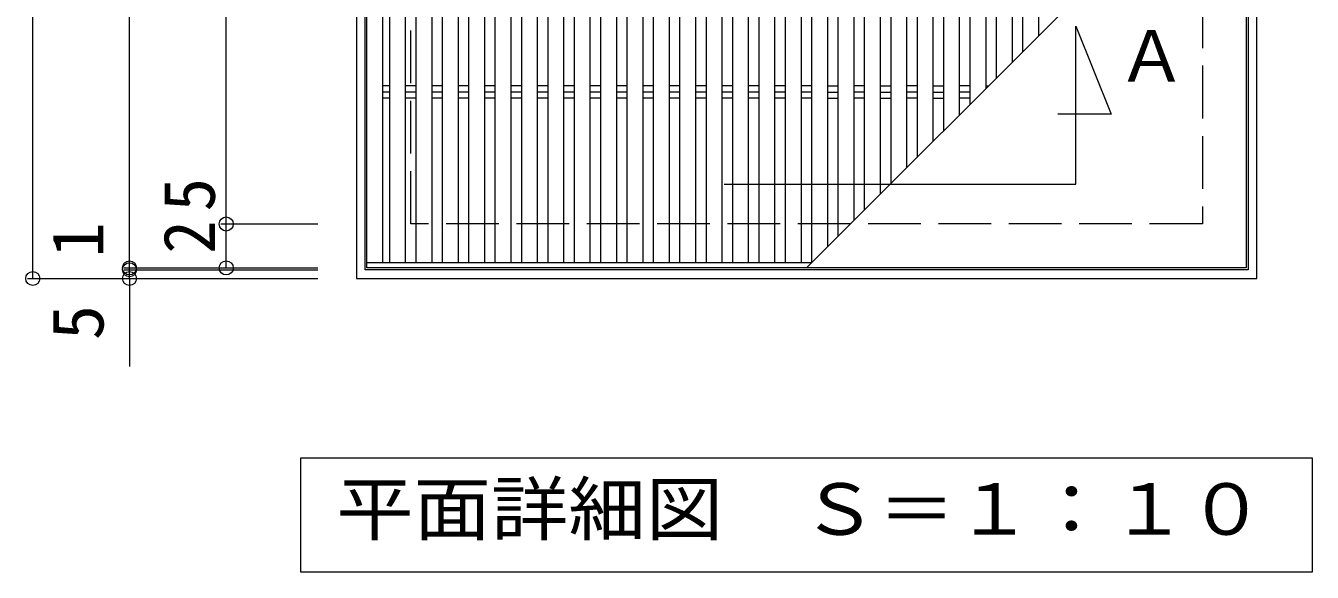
# Model space of a CAD drawing. Units: millimetres at full size, sheet at 1:10; details may follow other scales. Extents: x -1338 to 1844, y -1376 to 1297.
# Drawn here: x -770 to -39, y 255 to 565 of the extents above; entities that cross this region are included whole.
import ezdxf
from ezdxf.enums import TextEntityAlignment as Align

# ---------------------------------------------------------------- set-up
doc = ezdxf.new("R2010")
doc.units = ezdxf.units.MM
doc.header["$LTSCALE"] = 10
doc.header["$PDMODE"] = 32
doc.header["$PDSIZE"] = 8
doc.linetypes.add('DASHED3', pattern=[4, 3, -1])
for name, color, linetype, lineweight in [('C-1', 2, 'Continuous', 9), ('C-2', 3, 'Continuous', 9), ('C-4', 7, 'Continuous', 9), ('C-5', 7, 'Continuous', 9), ('C-A', 3, 'Continuous', 9)]:
    doc.layers.add(name, color=color, linetype=linetype, lineweight=lineweight)
doc.styles.add('ＭＳ ゴシック', font='')
doc.styles.get('ＭＳ ゴシック').set_extended_font_data('MS Gothic')

msp = doc.modelspace()

# ---------------------------------------------------------------- linework, layer by layer
at = {"layer": 'C-1'}
for p, q in [((-70.19, 421.7), (-70.19, 933.7)), ((-577.19, 426.7), (-577.19, 928.7))]:
    msp.add_line(p, q, dxfattribs=at)
at = {"layer": 'C-1', "linetype": 'DASHED3'}
for p, q in [((-551.19, 452.7), (-551.19, 902.7)), ((-101.19, 902.7), (-101.19, 452.7)), ((-101.19, 452.7), (-551.19, 452.7))]:
    msp.add_line(p, q, dxfattribs=at)
at = {"layer": 'C-1'}
for points in [[(-582.19, 933.7), (-582.19, 421.7), (-70.19, 421.7)], [(-75.19, 928.7), (-75.19, 426.7), (-577.19, 426.7)]]:
    msp.add_lwpolyline(points, dxfattribs=at)
at = {"layer": 'C-2'}
msp.add_line((-576.19, 427.7), (-576.19, 927.7), dxfattribs=at)
msp.add_lwpolyline([(-76.19, 927.7), (-76.19, 427.7), (-576.19, 427.7)], dxfattribs=at)
at = {"layer": 'C-4'}
for p, q in [((-766.19, 421.7), (-766.19, 933.7)), ((-711.19, 427.7), (-711.19, 927.7)), ((-656.19, 452.7), (-656.19, 902.7)), ((-659.19, 452.7), (-604.19, 452.7)), ((-656.19, 427.7), (-656.19, 452.7)), ((-714.19, 427.7), (-604.19, 427.7)), ((-714.19, 426.7), (-604.19, 426.7)), ((-711.19, 426.7), (-711.19, 427.7)), ((-711.19, 421.7), (-711.19, 426.7)), ((-769.19, 421.7), (-604.19, 421.7)), ((-711.19, 421.7), (-711.19, 371.7))]:
    msp.add_line(p, q, dxfattribs=at)
for p in [(-656.19, 452.7), (-711.19, 427.7), (-656.19, 427.7), (-766.19, 421.7), (-711.19, 426.7), (-711.19, 421.7)]:
    msp.add_point(p, dxfattribs=at)
at = {"layer": 'C-5'}
for p, q in [((-613.69, 319.7), (-38.69, 319.7)), ((-613.69, 254.7), (-613.69, 319.7))]:
    msp.add_line(p, q, dxfattribs=at)
for points in [[(-373.04, 475.34), (-173.04, 475.34), (-173.04, 565.1), (-153.04, 515.1), (-183.3, 515.1)], [(-38.69, 319.7), (-38.69, 254.7), (-613.69, 254.7)]]:
    msp.add_lwpolyline(points, dxfattribs=at)
at = {"layer": 'C-A'}
for p, q in [((-567.19, 430.7), (-567.19, 924.7)), ((-563.19, 430.7), (-563.19, 924.7)), ((-554.19, 430.7), (-554.19, 924.7)), ((-548.19, 430.7), (-548.19, 924.7)), ((-539.19, 430.7), (-539.19, 924.7)), ((-533.19, 430.7), (-533.19, 924.7)), ((-524.19, 430.7), (-524.19, 924.7)), ((-518.19, 430.7), (-518.19, 924.7)), ((-509.19, 430.7), (-509.19, 924.7)), ((-503.19, 430.7), (-503.19, 924.7)), ((-494.19, 430.7), (-494.19, 924.7)), ((-488.19, 430.7), (-488.19, 924.7)), ((-479.19, 430.7), (-479.19, 924.7)), ((-473.19, 430.7), (-473.19, 924.7)), ((-464.19, 430.7), (-464.19, 924.7)), ((-458.19, 430.7), (-458.19, 924.7)), ((-449.19, 430.7), (-449.19, 924.7)), ((-443.19, 430.7), (-443.19, 924.7)), ((-434.19, 430.7), (-434.19, 924.7)), ((-428.19, 430.7), (-428.19, 924.7)), ((-419.19, 430.7), (-419.19, 924.7)), ((-413.19, 430.7), (-413.19, 924.7)), ((-404.19, 430.7), (-404.19, 924.7)), ((-398.19, 430.7), (-398.19, 924.7)), ((-389.19, 430.7), (-389.19, 924.7)), ((-383.19, 430.7), (-383.19, 924.7)), ((-374.19, 430.7), (-374.19, 924.7)), ((-368.19, 430.7), (-368.19, 924.7)), ((-359.19, 430.7), (-359.19, 924.7)), ((-353.19, 430.7), (-353.19, 924.7)), ((-344.19, 430.7), (-344.19, 924.7)), ((-338.19, 430.7), (-338.19, 924.7)), ((-329.19, 430.7), (-329.19, 924.7)), ((-323.19, 430.7), (-323.19, 924.7)), ((-314.19, 439.7), (-314.19, 924.7)), ((-308.19, 445.7), (-308.19, 924.7)), ((-299.19, 454.7), (-299.19, 924.7)), ((-293.19, 460.7), (-293.19, 924.7)), ((-284.19, 469.7), (-284.19, 924.7)), ((-278.19, 475.7), (-278.19, 924.7)), ((-269.19, 484.7), (-269.19, 924.7)), ((-263.19, 490.7), (-263.19, 924.7)), ((-254.19, 499.7), (-254.19, 924.7)), ((-248.19, 505.7), (-248.19, 924.7)), ((-239.19, 514.7), (-239.19, 924.7)), ((-233.19, 520.7), (-233.19, 924.7)), ((-224.19, 529.7), (-224.19, 924.7)), ((-218.19, 535.7), (-218.19, 924.7)), ((-209.19, 544.7), (-209.19, 924.7)), ((-203.19, 550.7), (-203.19, 924.7)), ((-194.19, 559.7), (-194.19, 924.7)), ((-326.19, 427.7), (-76.19, 677.7)), ((-563.19, 531.24), (-567.19, 531.24)), ((-563.19, 527.7), (-567.19, 527.7)), ((-548.19, 531.24), (-554.19, 531.24)), ((-548.19, 527.7), (-554.19, 527.7)), ((-533.19, 531.24), (-539.19, 531.24)), ((-533.19, 527.7), (-539.19, 527.7)), ((-518.19, 531.24), (-524.19, 531.24)), ((-518.19, 527.7), (-524.19, 527.7)), ((-503.19, 531.24), (-509.19, 531.24)), ((-503.19, 527.7), (-509.19, 527.7)), ((-488.19, 531.24), (-494.19, 531.24)), ((-488.19, 527.7), (-494.19, 527.7)), ((-473.19, 531.24), (-479.19, 531.24)), ((-473.19, 527.7), (-479.19, 527.7)), ((-458.19, 531.24), (-464.19, 531.24)), ((-458.19, 527.7), (-464.19, 527.7)), ((-443.19, 531.24), (-449.19, 531.24)), ((-443.19, 527.7), (-449.19, 527.7)), ((-428.19, 531.24), (-434.19, 531.24)), ((-428.19, 527.7), (-434.19, 527.7)), ((-413.19, 531.24), (-419.19, 531.24)), ((-413.19, 527.7), (-419.19, 527.7)), ((-398.19, 531.24), (-404.19, 531.24)), ((-398.19, 527.7), (-404.19, 527.7)), ((-383.19, 531.24), (-389.19, 531.24)), ((-383.19, 527.7), (-389.19, 527.7)), ((-368.19, 531.24), (-374.19, 531.24)), ((-368.19, 527.7), (-374.19, 527.7)), ((-353.19, 531.24), (-359.19, 531.24)), ((-353.19, 527.7), (-359.19, 527.7)), ((-338.19, 531.24), (-344.19, 531.24)), ((-338.19, 527.7), (-344.19, 527.7)), ((-323.19, 531.24), (-329.19, 531.24)), ((-323.19, 527.7), (-329.19, 527.7)), ((-314.19, 531.24), (-308.19, 531.24)), ((-314.19, 527.7), (-308.19, 527.7)), ((-293.19, 531.24), (-299.19, 531.24)), ((-293.19, 527.7), (-299.19, 527.7)), ((-284.19, 531.24), (-278.19, 531.24)), ((-284.19, 527.7), (-278.19, 527.7)), ((-263.19, 531.24), (-269.19, 531.24)), ((-263.19, 527.7), (-269.19, 527.7)), ((-254.19, 531.24), (-248.19, 531.24)), ((-254.19, 527.7), (-248.19, 527.7)), ((-233.19, 531.24), (-239.19, 531.24)), ((-233.19, 527.7), (-239.19, 527.7)), ((-224.19, 531.24), (-222.65, 531.24)), ((-563.19, 524.17), (-567.19, 524.17)), ((-548.19, 524.17), (-554.19, 524.17)), ((-533.19, 524.17), (-539.19, 524.17)), ((-518.19, 524.17), (-524.19, 524.17)), ((-503.19, 524.17), (-509.19, 524.17)), ((-488.19, 524.17), (-494.19, 524.17)), ((-473.19, 524.17), (-479.19, 524.17)), ((-458.19, 524.17), (-464.19, 524.17)), ((-443.19, 524.17), (-449.19, 524.17)), ((-428.19, 524.17), (-434.19, 524.17)), ((-413.19, 524.17), (-419.19, 524.17)), ((-398.19, 524.17), (-404.19, 524.17)), ((-383.19, 524.17), (-389.19, 524.17)), ((-368.19, 524.17), (-374.19, 524.17)), ((-353.19, 524.17), (-359.19, 524.17)), ((-338.19, 524.17), (-344.19, 524.17)), ((-323.19, 524.17), (-329.19, 524.17)), ((-314.19, 524.17), (-308.19, 524.17)), ((-293.19, 524.17), (-299.19, 524.17)), ((-284.19, 524.17), (-278.19, 524.17)), ((-263.19, 524.17), (-269.19, 524.17)), ((-254.19, 524.17), (-248.19, 524.17)), ((-233.19, 524.17), (-239.19, 524.17)), ((-323.19, 430.7), (-576.19, 430.7))]:
    msp.add_line(p, q, dxfattribs=at)

# ---------------------------------------------------------------- texts
at = {"layer": 'C-4', "color": 2, "style": 'ＭＳ ゴシック'}
for s, p in [('1', (-717.19, 433.7)), ('5', (-717.19, 386.7))]:
    msp.add_text(s, height=29.33, rotation=90, dxfattribs=at).set_placement(p, align=Align.BOTTOM_LEFT)
at = {"layer": 'C-4', "color": 2, "insert": (-662.19, 435.82), "char_height": 29.33, "attachment_point": 7, "rotation": 90, "style": 'ＭＳ ゴシック'}
msp.add_mtext('\\T1.27;\\W0.95;25', dxfattribs=at)
at = {"layer": 'C-5', "color": 2, "style": 'ＭＳ ゴシック'}
msp.add_text('Ａ', height=29.33, dxfattribs=at).set_placement((-149.95, 524.77), align=Align.BOTTOM_LEFT)
at = {"layer": 'C-5', "color": 2, "style": 'ＭＳ ゴシック', "width": 1.1}
msp.add_text('平面詳細図\u3000Ｓ＝１：１０', height=29.33, dxfattribs=at).set_placement((-593.69, 267.2), align=Align.BOTTOM_LEFT)

doc.saveas('drawing.dxf')
